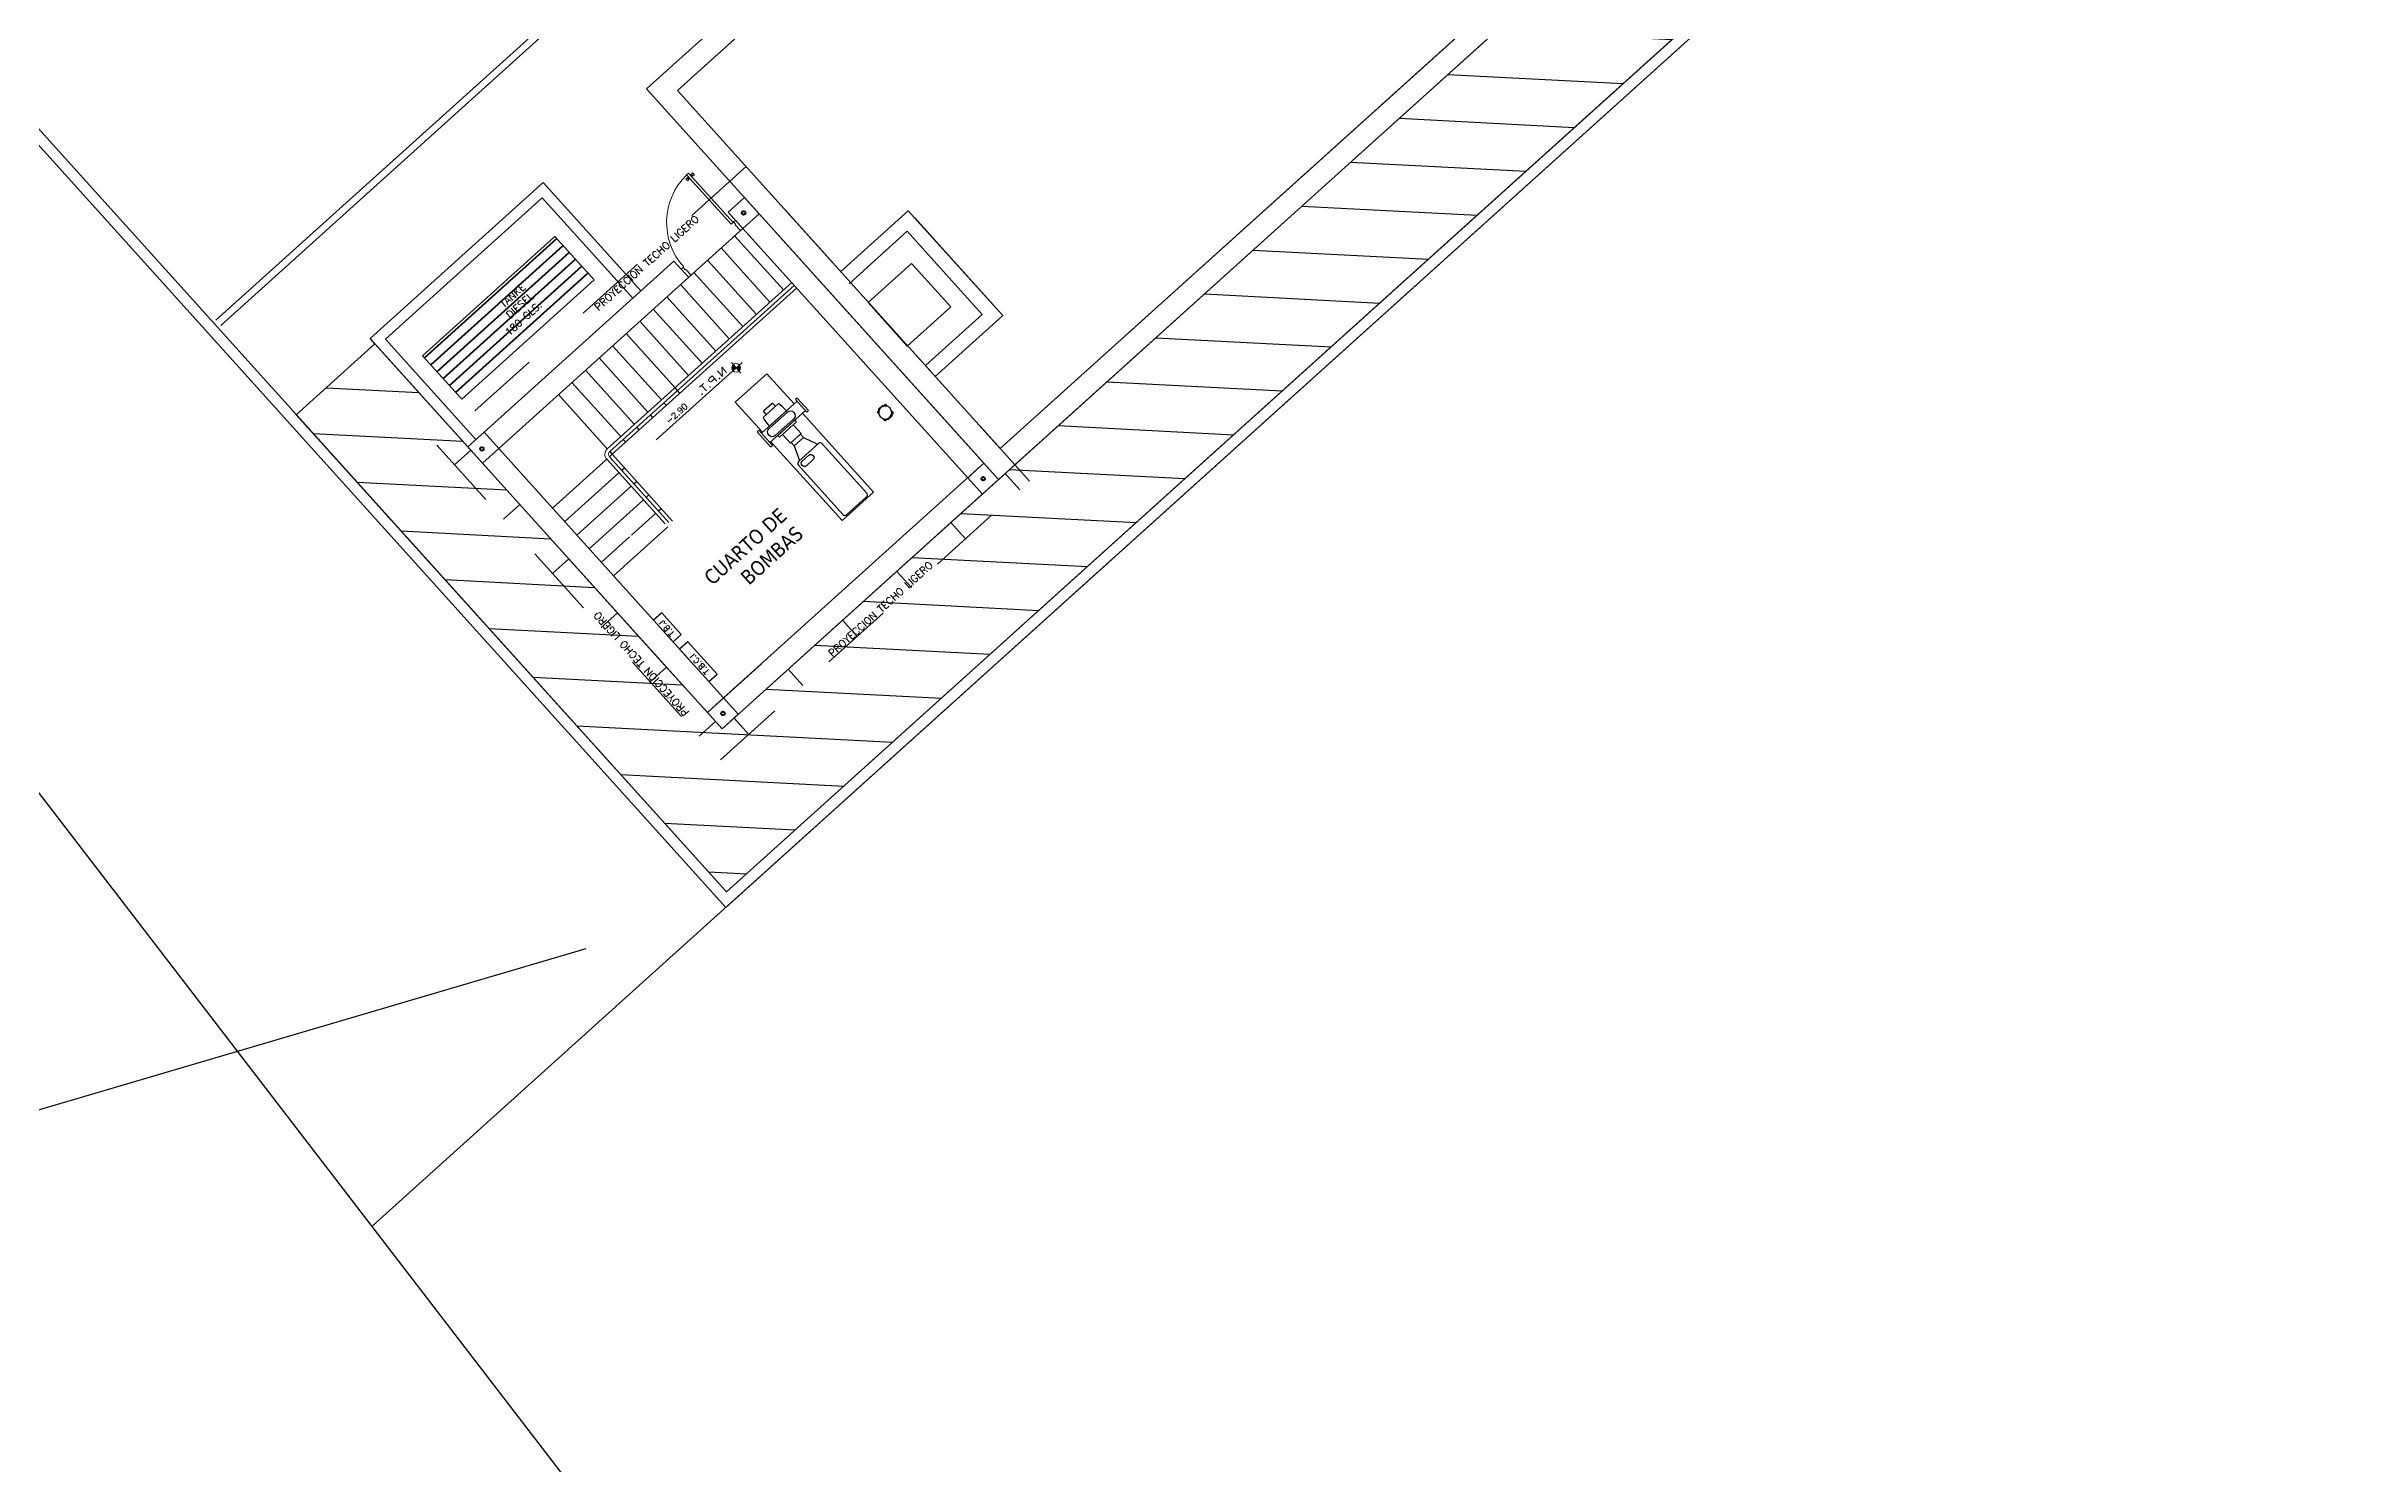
# Model space of a CAD drawing. Header units: metres. Extents: x -2639 to -2278, y 1912 to 2089.
# Drawn here: x -2347.837 to -2344.666, y 2042.558 to 2044.5 of the extents above; entities that cross this region are included whole.
import ezdxf
from ezdxf.enums import TextEntityAlignment as Align

# ---------------------------------------------------------------- set-up
doc = ezdxf.new("R2010")
doc.units = ezdxf.units.M
doc.linetypes.add('DASHED2', pattern=[0.375, 0.25, -0.125])
doc.linetypes.add('HIDDEN2', pattern=[4.7625, 3.175, -1.5875])
for name, color, linetype, lineweight in [('0.2', 2, 'Continuous', 9), ('08', 191, 'Continuous', 60), ('HATCH', 8, 'Continuous', 5), ('LINEA DE CORTE', 5, 'Continuous', 80), ('muro02', 3, 'Continuous', 18), ('PROYECCIONES', 4, 'DASHED2', 5), ('puerta', 6, 'Continuous', 15), ('SUTITULOS', 4, 'DASHED2', 5), ('TEXTOS GENERALES', 4, 'DASHED2', 5), ('VEREDA', 4, 'Continuous', 15)]:
    doc.layers.add(name, color=color, linetype=linetype, lineweight=lineweight)
for name, color, linetype in [('0.3', 3, 'Continuous'), ('01', 1, 'Continuous'), ('02', 2, 'Continuous'), ('03', 3, 'Continuous'), ('ESCALERAS', 8, 'Continuous'), ('LEADERS', 20, 'Continuous'), ('PLATAFORMA', 2, 'Continuous'), ('REMODELACIONES', 6, 'Continuous')]:
    doc.layers.add(name, color=color, linetype=linetype)
doc.styles.get("Standard").update_dxf_attribs({"font": 'arial.ttf'})
doc.styles.add('SUBTITULOS', font='tahoma.ttf', dxfattribs={"height": 0.2})
doc.styles.add('TEXTOS DETALLES', font='simplex8.shx', dxfattribs={"height": 0.08})
doc.styles.add('TEXTOS GENERALES', font='simplex8.shx', dxfattribs={"height": 0.1})
doc.styles.add('TEXTOS-COTAS', font='romans.shx', dxfattribs={"width": 1.3, "height": 0.15})
doc.dimstyles.new('1-5000', dxfattribs={"dimtxt": 0.8, "dimasz": 0.15, "dimexe": 0.1, "dimexo": 0.2, "dimgap": 0.15, "dimtad": 2, "dimlfac": 10, "dimzin": 12, "dimdsep": 46, "dimtxsty": 'Standard', "dimcen": 0.2, "dimclrd": 1, "dimclre": 1, "dimclrt": 2, "dimadec": 5, "dimazin": 0, "dimtm": 1e-09, "dimtfac": 1, "dimtix": 1, "dimtmove": 0, "dimatfit": 3, "dimfxl": 0, "dimarcsym": 0})

# ---------------------------------------------------------------- blocks, each defined once
blk = doc.blocks.new('*D67')
at = {"color": 1, "lineweight": -2}
for p, q in [((-2347.0978, 2043.2646), (-2348.6767, 2042.7992)), ((-2343.9523, 2027.124), (-2348.5384, 2042.6836)), ((-2342.4269, 2027.4172), (-2344.0058, 2026.9518))]:
    blk.add_line(p, q, dxfattribs=at)
at = {"color": 1}
for points in [[(-2348.5144, 2042.6907), (-2348.5624, 2042.6766), (-2348.5808, 2042.8275)], [(-2343.9284, 2027.131), (-2343.9763, 2027.1169), (-2343.9099, 2026.9801)]]:
    blk.add_solid(points, dxfattribs=at)
at = {"layer": 'Defpoints', "color": 0}
for p in [(-2346.906, 2043.3212), (-2348.5808, 2042.8275), (-2342.2351, 2027.4737)]:
    blk.add_point(p, dxfattribs=at)
at = {"color": 2, "insert": (-2346.781, 2034.7459), "char_height": 0.8, "attachment_point": 5, "rotation": 286.4224}
blk.add_mtext('165.21', dxfattribs=at)
blk = doc.blocks.new('NPTS')
at = {"layer": '0.2'}
for points in [[(0, 0), (-0.06, 0, 0.414214), (0, -0.06)], [(0, 0.06), (0, 0), (0.06, 0, 0.414214)]]:
    blk.add_hatch(color=256, dxfattribs=at).paths.add_polyline_path(points)
for p, q in [((-0.111, 0), (1.473, 0)), ((0, 0.096), (0, -0.096))]:
    blk.add_line(p, q, dxfattribs=at)
blk.add_circle((0, 0), 0.06, dxfattribs=at)
at = {"layer": 'VEREDA', "insert": (-0.041, 0.139), "char_height": 0.1, "width": 0.96281, "attachment_point": 1, "style": 'TEXTOS-COTAS'}
blk.add_mtext('{\\W2.306914; }N.P.T. ', dxfattribs=at)
at = {"layer": 'VEREDA', "style": 'TEXTOS GENERALES'}
blk.add_attdef('NIVEL', text='', height=0.0704, dxfattribs=at).set_placement((0.846, 0.039), (1.198, 0.039), align=Align.ALIGNED)
blk = doc.blocks.new('COSTA GAS_ CASCO$0$P-100')
at = {"layer": 'puerta', "color": 9}
for p, q in [((0.045, 0), (0, 0)), ((0, -0.15), (0, 0)), ((0.045, -0.105), (0.045, 0)), ((0.955, 0), (1, 0)), ((0.955, -0.105), (0.955, 0)), ((1, -0.15), (1, 0)), ((0.035, -0.15), (0, -0.15)), ((0.045, -0.105), (0.035, -0.105)), ((0.035, -0.15), (0.035, -0.105)), ((0.045, -0.15), (0.045, -1.06)), ((0.045, -0.15), (0.08, -0.15)), ((0.08, -1.06), (0.08, -0.15)), ((0.955, -0.105), (0.965, -0.105)), ((0.965, -0.15), (0.965, -0.105)), ((0.965, -0.15), (1, -0.15)), ((0.001, -1.028), (0.001, -0.988)), ((0.025, -0.993), (0.001, -0.988)), ((0.025, -1.023), (0.001, -1.028)), ((0.025, -1), (0.025, -0.993)), ((0.029, -1), (0.025, -1)), ((0.025, -1), (0.025, -1.017)), ((0.029, -1.017), (0.025, -1.017)), ((0.025, -1.017), (0.025, -1.023)), ((0.029, -1), (0.029, -0.997)), ((0.033, -0.997), (0.029, -0.997)), ((0.029, -1), (0.029, -1.017)), ((0.029, -1.017), (0.029, -1.019)), ((0.033, -1.019), (0.029, -1.019)), ((0.037, -0.994), (0.033, -0.994)), ((0.033, -0.997), (0.033, -0.994)), ((0.033, -0.997), (0.033, -1.019)), ((0.033, -1.019), (0.033, -1.023)), ((0.037, -1.023), (0.033, -1.023)), ((0.043, -0.982), (0.037, -0.994)), ((0.037, -0.994), (0.037, -1.023)), ((0.043, -1.035), (0.037, -1.023)), ((0.043, -0.982), (0.043, -1.035)), ((0.045, -0.982), (0.043, -0.982)), ((0.045, -1.035), (0.043, -1.035)), ((0.045, -1.06), (0.08, -1.06)), ((0.08, -0.982), (0.082, -0.982)), ((0.08, -1.008), (0.08, -1.008)), ((0.08, -1.008), (0.08, -1.008)), ((0.08, -1.035), (0.082, -1.035)), ((0.082, -0.982), (0.082, -1.035)), ((0.082, -0.982), (0.088, -0.994)), ((0.082, -1.035), (0.088, -1.023)), ((0.088, -0.994), (0.088, -1.023)), ((0.088, -0.994), (0.092, -0.994)), ((0.088, -1.023), (0.092, -1.023)), ((0.092, -0.997), (0.092, -0.994)), ((0.092, -0.997), (0.096, -0.997)), ((0.092, -0.997), (0.092, -1.019)), ((0.092, -1.019), (0.096, -1.019)), ((0.092, -1.019), (0.092, -1.023)), ((0.096, -1), (0.096, -0.997)), ((0.096, -1), (0.096, -1.017)), ((0.096, -1), (0.1, -1)), ((0.096, -1.017), (0.1, -1.017)), ((0.096, -1.017), (0.096, -1.019)), ((0.1, -0.993), (0.124, -0.988)), ((0.1, -1), (0.1, -0.993)), ((0.1, -1), (0.1, -1.017)), ((0.1, -1.017), (0.1, -1.023)), ((0.1, -1.023), (0.124, -1.028)), ((0.124, -1.028), (0.124, -0.988))]:
    blk.add_line(p, q, dxfattribs=at)
blk.add_arc((0.045, -0.15), 0.91, 272.2042, 0, dxfattribs=at)
blk = doc.blocks.new('A$C5FFA5999')
at = {"layer": '0.3', "color": 252, "linetype": 'ByBlock', "ltscale": 0.1}
for p, q in [((0.04, 0.71), (0.2, 0.71)), ((0.04, 0.55), (0.04, 0.71)), ((0.04, 0.71), (0.2, 0.71)), ((0.04, 0.07), (0.04, 0.24)), ((0.2, 0.07), (0.04, 0.07)), ((0.18, 0.75), (0.18, 0.78)), ((0.53, 0.78), (0.18, 0.78)), ((0.53, 0.75), (0.18, 0.75)), ((0.53, 0.75), (0.18, 0.75)), ((0.18, 0), (0.18, 0.04)), ((0.53, 0.04), (0.18, 0.04)), ((0.53, 0.04), (0.18, 0.04)), ((0.53, 0), (0.18, 0)), ((0.53, 0), (0.18, 0)), ((0.21, 0.75), (0.21, 0.72)), ((0.21, 0.75), (0.21, 0.72)), ((0.21, 0.07), (0.21, 0.04)), ((0.5, 0.75), (0.5, 0.72)), ((0.5, 0.75), (0.5, 0.72)), ((0.5, 0.07), (0.5, 0.04)), ((0.5, 0.07), (0.5, 0.04)), ((0.51, 0.71), (0.67, 0.71)), ((0.51, 0.71), (0.67, 0.71)), ((0.67, 0.07), (0.51, 0.07)), ((0.67, 0.07), (0.51, 0.07)), ((0.53, 0.75), (0.53, 0.78)), ((0.53, 0.75), (0.53, 0.78)), ((0.53, 0), (0.53, 0.04)), ((0.53, 0), (0.53, 0.04)), ((0.67, 0.71), (0.67, 0.6)), ((0.67, 0.6), (0.67, 0.55)), ((0.67, 0.24), (0.67, 0.07))]:
    blk.add_line(p, q, dxfattribs=at)
blk.add_circle((0.36, 0.39), 0.355, dxfattribs=at)
blk.add_circle((0.36, 0.39), 0.355, dxfattribs=at)
blk = doc.blocks.new('A$C41B95A95')
at = {"layer": 'LEADERS', "lineweight": -3}
for p, q in [((2.23, 2.74), (2.23, 0.11)), ((2.92, 2.74), (2.92, 0.11)), ((3.95, 1.87), (4.73, 2.19)), ((3.95, 1.18), (4.73, 0.86))]:
    blk.add_line(p, q, dxfattribs=at)
for points in [[(2.23, 2.66), (0, 2.66), (0, 0.34), (2.23, 0.34)], [(2.92, 0.34), (8.73, 0.34), (8.73, 2.66), (2.92, 2.66)], [(2.32, 0.91), (2.32, 2.26)], [(2.83, 2.26), (2.83, 0.91)], [(4.86, 1.62), (4.86, 2.1)], [(5.2, 2.1), (5.2, 1.62)]]:
    blk.add_lwpolyline(points, dxfattribs=at)
for points in [[(3.12, 2.74), (2.01, 2.74), (2.01, 2.87), (3.12, 2.87)], [(2.92, 0.9), (3.05, 0.9), (3.05, 2.15), (2.92, 2.15)], [(3.05, 1.13), (3.69, 1.13), (3.69, 1.92), (3.05, 1.92)], [(3.69, 1.18), (3.95, 1.18), (3.95, 1.87), (3.69, 1.87)], [(3.03, 0), (2.1, 0), (2.1, 0.11), (3.03, 0.11)]]:
    blk.add_lwpolyline(points, close=True, dxfattribs=at)
for points in [[(1.64, 1.18), (1.46, 1.18, -0.414214), (1.4, 1.24), (1.4, 1.81, -0.414214), (1.46, 1.87), (1.64, 1.87)], [(2.23, 0.9), (2.15, 0.9, -0.067342), (1.64, 0.96), (1.64, 2.09, -0.067342), (2.15, 2.15), (2.23, 2.15)], [(8.52, 0.65), (4.88, 0.65, -0.414214), (4.73, 0.8), (4.73, 2.25, -0.414214), (4.88, 2.4), (8.52, 2.4, -0.414214), (8.67, 2.25), (8.67, 0.8, -0.414214)]]:
    blk.add_lwpolyline(points, format="xyb", close=True, dxfattribs=at)
for centre, radius, start, end in [((2.57, 2.26), 0.256, 0, 180), ((5.03, 2.1), 0.169, 0, 180), ((5.03, 1.62), 0.169, 180, 0), ((2.57, 0.91), 0.256, 180, 0)]:
    blk.add_arc(centre, radius, start, end, dxfattribs=at)
blk = doc.blocks.new('CASCO ZETA GAS')
h = blk.add_hatch()
h.set_pattern_fill('ANSI31', color=256, scale=0.2, style=0)
h.paths.add_polyline_path([(2011.263, 1176.592), (2012.963, 1176.592), (2012.963, 1224.802), (2020.063, 1224.802), (2020.063, 1226.252), (2011.263, 1226.252)])
at = {"layer": '08'}
h = blk.add_hatch(dxfattribs=at)
h.set_pattern_fill('ANSI31', color=256, scale=0.04, angle=-135, style=0)
h.set_pattern_definition([(270, (690.6984, 1443.36003), (-0.127, 3e-17), [])])
h.paths.add_polyline_path([(2019.503, 1221.987), (2018.704, 1221.987), (2018.704, 1224.427), (2019.503, 1224.427)])
at = {"layer": 'HATCH'}
h = blk.add_hatch(dxfattribs=at)
h.set_pattern_fill('_USER', color=256, angle=-90, style=0, double=1, pattern_type=0)
h.set_pattern_definition([(270, (2020.0625, 1294.1018), (1, -2e-16), []), (360, (2020.0625, 1294.1018), (2e-16, 1), [])])
h.paths.add_polyline_path([(2018.163, 1224.802), (2018.463, 1224.802), (2018.463, 1225.102), (2012.963, 1225.102), (2012.963, 1224.802), (2013.263, 1224.802), (2014.263, 1224.802)])
h.paths.add_polyline_path([(2012.963, 1219.402), (2012.963, 1219.702), (2012.963, 1224.802), (2012.963, 1225.102), (2012.663, 1225.102), (2012.663, 1219.402)])
h.paths.add_polyline_path([(2013.407, 1224.953), (2015.548, 1224.953), (2015.548, 1225.103), (2013.407, 1225.103)], flags=9)
h.paths.add_polyline_path([(2012.653, 1223.048), (2012.653, 1220.907), (2012.803, 1220.907), (2012.803, 1223.048)], flags=9)
for p in [(2018.163, 1224.802), (2020.063, 1224.802)]:
    blk.add_line(p, (2020.163, 1224.802))
for points in [[(2011.263, 1176.592), (2012.963, 1176.592), (2012.963, 1224.802), (2020.063, 1224.802), (2020.063, 1226.252), (2011.263, 1226.252), (2011.263, 1176.592)], [(2013.263, 1194.402), (2019.863, 1194.402), (2019.863, 1219.402), (2013.263, 1219.402), (2013.263, 1194.402)]]:
    blk.add_lwpolyline(points)
at = {"layer": '0.2'}
for p, q in [((2021.763, 1206.202), (2021.763, 1226.202)), ((2018.163, 1224.802), (2014.263, 1224.802)), ((2020.063, 1224.802), (2018.163, 1224.802)), ((2020.163, 1221.612), (2020.163, 1224.802)), ((2014.253, 1224.502), (2013.263, 1224.502)), ((2020.013, 1224.652), (2018.163, 1224.652)), ((2020.013, 1221.762), (2020.013, 1224.652)), ((2020.013, 1221.762), (2018.163, 1221.762)), ((2018.163, 1221.612), (2020.163, 1221.612))]:
    blk.add_line(p, q, dxfattribs=at)
for points in [[(2013.263, 1224.802), (2014.263, 1224.802)], [(2015.57, 1223.502), (2016.763, 1223.502), (2016.763, 1224.502)]]:
    blk.add_lwpolyline(points, dxfattribs=at)
for points in [[(2016.863, 1223.402, 0.414214), (2016.763, 1223.502)], [(2016.813, 1223.402, 0.414214), (2016.763, 1223.452), (2016.763, 1223.402)]]:
    blk.add_lwpolyline(points, format="xyb", dxfattribs=at)
at = {"layer": '01', "linetype": 'ByBlock'}
blk.add_lwpolyline([(2019.503, 1221.987), (2019.503, 1224.427), (2018.704, 1224.427), (2018.704, 1221.987)], close=True, dxfattribs=at)
at = {"layer": '02'}
for points in [[(2014.164, 1224.352), (2014.164, 1224.502), (2013.564, 1224.502), (2013.564, 1224.352)], [(2014.696, 1224.352), (2014.696, 1224.502), (2014.296, 1224.502), (2014.296, 1224.352)]]:
    blk.add_lwpolyline(points, close=True, dxfattribs=at)
at = {"layer": '03'}
for points in [[(2013.263, 1224.802), (2013.263, 1224.502), (2012.963, 1224.502), (2012.963, 1224.802)], [(2018.163, 1224.802), (2018.163, 1224.502), (2017.863, 1224.502), (2017.863, 1224.802)], [(2013.263, 1220.002), (2013.263, 1219.702), (2012.963, 1219.702), (2012.963, 1220.002)], [(2018.163, 1220.002), (2018.163, 1219.702), (2017.863, 1219.702), (2017.863, 1220.002)]]:
    blk.add_lwpolyline(points, close=True, dxfattribs=at)
at = {"layer": 'ESCALERAS'}
for p, q in [((2016.013, 1224.502), (2016.013, 1223.502)), ((2015.763, 1223.947), (2015.763, 1223.502)), ((2015.763, 1223.452), (2015.763, 1223.402)), ((2016.013, 1223.452), (2016.013, 1223.402)), ((2016.813, 1223.402), (2016.763, 1223.402)), ((2016.763, 1223.402), (2016.763, 1220.002)), ((2016.813, 1220.002), (2016.813, 1223.402)), ((2016.763, 1222.152), (2016.813, 1222.152)), ((2016.813, 1222.152), (2016.863, 1222.152)), ((2016.863, 1222.152), (2017.863, 1222.152)), ((2016.863, 1221.902), (2017.863, 1221.902)), ((2016.863, 1221.652), (2017.863, 1221.652)), ((2016.863, 1221.402), (2017.863, 1221.402)), ((2016.863, 1221.152), (2017.863, 1221.152)), ((2016.863, 1220.902), (2017.863, 1220.902)), ((2016.863, 1220.652), (2017.863, 1220.652)), ((2016.863, 1220.402), (2017.863, 1220.402)), ((2016.863, 1220.152), (2017.863, 1220.152))]:
    blk.add_line(p, q, dxfattribs=at)
for points in [[(2016.263, 1224.502), (2016.263, 1223.502)], [(2016.513, 1224.502), (2016.513, 1223.502)], [(2015.528, 1223.402), (2016.763, 1223.402), (2016.763, 1223.452), (2015.549, 1223.452)], [(2016.263, 1223.452), (2016.263, 1223.402)], [(2016.513, 1223.452), (2016.513, 1223.402)], [(2016.863, 1220.002), (2016.863, 1223.402), (2017.863, 1223.402)], [(2016.763, 1223.152), (2016.813, 1223.152)], [(2016.863, 1223.152), (2017.863, 1223.152)], [(2016.763, 1222.902), (2016.813, 1222.902)], [(2016.863, 1222.902), (2017.863, 1222.902)], [(2016.763, 1222.652), (2016.813, 1222.652)], [(2016.863, 1222.652), (2017.863, 1222.652)], [(2016.763, 1222.402), (2016.813, 1222.402)], [(2016.863, 1222.402), (2017.863, 1222.402)]]:
    blk.add_lwpolyline(points, dxfattribs=at)
at = {"layer": 'HATCH'}
blk.add_line((2021.663, 1206.202), (2021.663, 1226.202), dxfattribs=at)
at = {"layer": 'LINEA DE CORTE'}
for centre in [(2013.113, 1224.652), (2018.013, 1224.677), (2013.113, 1219.852), (2018.013, 1219.852)]:
    blk.add_circle(centre, 0.025, dxfattribs=at)
at = {"layer": 'muro02'}
for p, q in [((2011.113, 1176.442), (2011.113, 1226.402)), ((2112.02, 1226.402), (2011.113, 1226.402)), ((2011.263, 1176.592), (2011.263, 1226.252)), ((2011.263, 1226.252), (2100.403, 1226.252))]:
    blk.add_line(p, q, dxfattribs=at)
at = {"layer": 'PROYECCIONES', "linetype": 'DASHED2'}
for p, q in [((2015.513, 1224.502), (2015.513, 1223.402)), ((2015.763, 1224.502), (2015.763, 1223.984))]:
    blk.add_line(p, q, dxfattribs=at)
at = {"layer": 'PROYECCIONES', "linetype": 'HIDDEN2'}
for p, q in [((2014.792, 1218.356), (2014.792, 1219.402)), ((2016.325, 1218.356), (2016.325, 1219.429)), ((2014.792, 1218.356), (2016.325, 1218.356))]:
    blk.add_line(p, q, dxfattribs=at)
at = {"layer": 'PROYECCIONES'}
blk.add_lwpolyline([(2018.463, 1219.402), (2018.463, 1225.102), (2012.663, 1225.102), (2012.663, 1219.402)], close=True, dxfattribs=at)
at = {"layer": 'PROYECCIONES', "linetype": 'DASHED2'}
blk.add_lwpolyline([(2013.263, 1224.802), (2013.263, 1223.402)], dxfattribs=at)
at = {"layer": 'PROYECCIONES', "linetype": 'HIDDEN2'}
for points in [[(2016.392, 1218.156), (2014.592, 1218.156), (2014.592, 1219.402)], [(2014.725, 1218.156), (2016.525, 1218.156), (2016.525, 1219.402)]]:
    blk.add_lwpolyline(points, dxfattribs=at)
blk.add_lwpolyline([(2015.158, 1218.607), (2015.158, 1219.407), (2015.958, 1219.407), (2015.958, 1218.607)], close=True, dxfattribs=at)
at = {"layer": 'REMODELACIONES'}
for p, q in [((2012.963, 1219.702), (2012.963, 1224.802)), ((2012.963, 1224.802), (2013.263, 1224.802)), ((2013.263, 1224.502), (2013.263, 1219.702)), ((2017.863, 1221.002), (2018.163, 1221.002)), ((2020.163, 1219.702), (2012.963, 1219.702)), ((2012.963, 1219.702), (2012.963, 1176.592)), ((2020.163, 1194.102), (2020.163, 1219.702)), ((2019.863, 1219.402), (2013.263, 1219.402)), ((2013.263, 1219.402), (2013.263, 1194.402)), ((2019.863, 1194.102), (2019.863, 1219.402))]:
    blk.add_line(p, q, dxfattribs=at)
for points in [[(2013.263, 1220.002), (2017.863, 1220.002), (2017.863, 1224.502), (2014.263, 1224.502)], [(2018.163, 1221.002), (2018.163, 1224.502)], [(2013.313, 1219.702), (2018.163, 1219.702), (2018.163, 1220.002)]]:
    blk.add_lwpolyline(points, dxfattribs=at)
at = {"xscale": -0.25, "yscale": 0.25, "zscale": 0.25, "rotation": 270}
blk.add_blockref('A$C5FFA5999', (2014.586, 1220.152), dxfattribs=at)
at = {"layer": '02', "extrusion": (0, 0, -1), "xscale": 0.25, "yscale": 0.25, "zscale": -0.25}
blk.add_blockref('A$C41B95A95', (-2016.165, 1221.006), dxfattribs=at)
at = {"layer": 'PLATAFORMA'}
ref = blk.add_blockref('NPTS', (2016.506, 1221.349), dxfattribs=dict(at, xscale=-1, rotation=270))
ref.add_attrib('NIVEL', '-2.90', dxfattribs={"layer": 'VEREDA', "height": 0.0822, "rotation": 270, "style": 'TEXTOS GENERALES'}).set_placement((2016.545, 1222.547), (2016.545, 1222.195), align=Align.ALIGNED)
at = {"layer": 'puerta', "color": 9, "linetype": 'ByBlock', "ltscale": 3, "rotation": 89.99999999998697}
blk.add_blockref('COSTA GAS_ CASCO$0$P-100', (2017.863, 1220.002), dxfattribs=at)
at = {"layer": '02', "char_height": 0.08, "width": 0.00598, "attachment_point": 7, "style": 'TEXTOS DETALLES'}
for s, insert in [('T.B.C.I', (2013.662, 1224.396)), ('T.B.J', (2014.368, 1224.403))]:
    blk.add_mtext(s, dxfattribs=dict(at, insert=insert))
at = {"layer": 'SUTITULOS', "attachment_point": 3, "rotation": 270}
for s, insert, char_height, width, style in [('\\pt1.4;CUARTO DE\\P BOMBAS', (2014.705, 1222.193), 0.2, 1.52375, 'SUBTITULOS'), ('TANKE \\PDIESEL\\P180 GLS.', (2019.341, 1222.752), 0.1, 1.15655, 'TEXTOS GENERALES')]:
    blk.add_mtext(s, dxfattribs=dict(at, insert=insert, char_height=char_height, width=width, style=style))
at = {"layer": 'TEXTOS GENERALES', "style": 'TEXTOS GENERALES'}
blk.add_text('PROYECCION TECHO LIGERO', height=0.1, dxfattribs=at).set_placement((2013.432, 1224.978))
blk.add_text('PROYECCION TECHO LIGERO', height=0.1, rotation=270, dxfattribs=at).set_placement((2012.678, 1223.023))
at = {"layer": 'TEXTOS GENERALES', "insert": (2018.443, 1220.364), "char_height": 0.1, "width": 3.0522, "attachment_point": 3, "rotation": 270, "style": 'TEXTOS GENERALES'}
blk.add_mtext('PROYECCION TECHO LIGERO', dxfattribs=at)

msp = doc.modelspace()

# ---------------------------------------------------------------- linework, layer by layer
msp.add_line((-2343.1954, 2046.6665), (-2347.3904, 2042.8845))
at = {"color": 2}
msp.add_lwpolyline([(-2343.1954, 2046.6665), (-2338.1517, 2040.0125), (-2342.1179, 2036.9915), (-2343.9361, 2035.5993), (-2347.0386, 2039.0668), (-2345.6884, 2040.6695), (-2349.0331, 2045.0224)], dxfattribs=at)

# ---------------------------------------------------------------- block references
at = {"xscale": 0.1, "yscale": 0.1, "zscale": 0.1, "rotation": 132.0361737343117}
msp.add_blockref('CASCO ZETA GAS', (-2121.1544, 1976.0712), dxfattribs=at)

# ---------------------------------------------------------------- dimensions: what is measured, and where the dimension line sits
dim = msp.add_aligned_dim(p1=(-2342.2351, 2027.47373), p2=(-2346.90599, 2043.32116), distance=1.74606, dimstyle='1-5000')
dim.commit()
dim.dimension.update_dxf_attribs({"geometry": '*D67', "text_midpoint": (-2346.78105, 2034.74592)})

doc.saveas('drawing.dxf')
